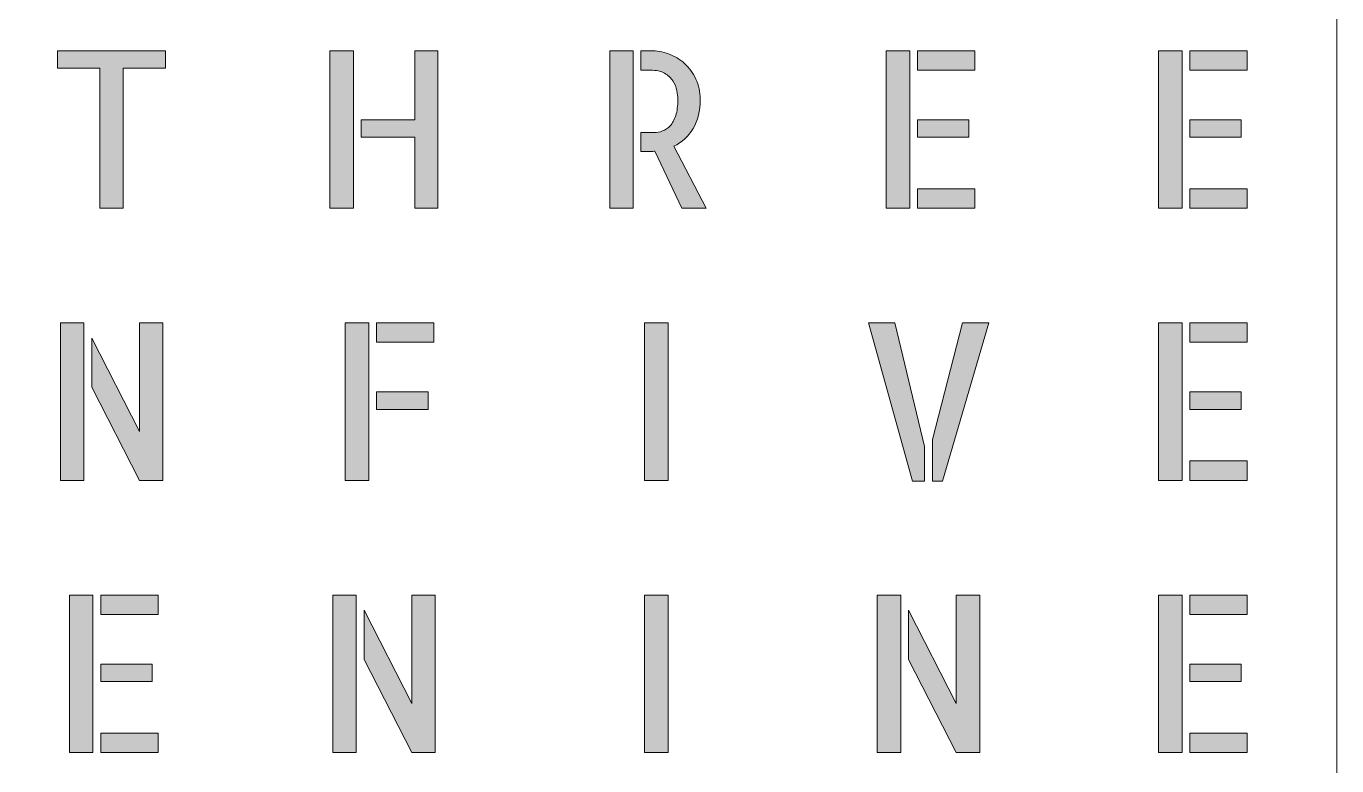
# Model space of a CAD drawing. Header units: millimetres. Extents: x 0 to 150, y -150 to 0.
# Drawn here: x 69.8 to 150, y -114.2 to -68.9 of the extents above; entities that cross this region are included whole.
import ezdxf

# ---------------------------------------------------------------- set-up
doc = ezdxf.new("R2010")
doc.units = ezdxf.units.MM
doc.header["$MEASUREMENT"] = 0
doc.layers.add('EN', color=7, linetype='Continuous', lineweight=0)
doc.layers.add('Laag 2', color=7, linetype='Continuous', lineweight=0)

# ---------------------------------------------------------------- blocks, each defined once
blk = doc.blocks.new('Block_40')
at = {"layer": 'EN', "true_color": 0x1d1d1b, "transparency": 33554687}
h = blk.add_hatch(color=250, dxfattribs=at)
h.dxf.hatch_style = 2
edge = h.paths.add_edge_path()
edge.add_spline(control_points=[(78.303, -70.437), (78.303, -70.437), (78.303, -71.511), (78.303, -71.511), (78.303, -71.511), (75.713, -71.511), (75.713, -71.511), (75.713, -71.511), (75.713, -80.085), (75.713, -80.085), (75.713, -80.085), (74.288, -80.085), (74.288, -80.085), (74.288, -80.085), (74.288, -71.511), (74.288, -71.511), (74.288, -71.511), (71.697, -71.511), (71.697, -71.511), (71.697, -71.511), (71.697, -70.437), (71.697, -70.437), (71.697, -70.437), (78.303, -70.437), (78.303, -70.437)], knot_values=[0, 0, 0, 0, 1, 1, 1, 2, 2, 2, 3, 3, 3, 4, 4, 4, 5, 5, 5, 6, 6, 6, 7, 7, 7, 8, 8, 8, 8], degree=3, periodic=0)
at = {"layer": 'EN'}
blk.add_open_spline([(78.303, -70.437), (78.303, -70.437), (78.303, -71.511), (78.303, -71.511), (78.303, -71.511), (75.713, -71.511), (75.713, -71.511), (75.713, -71.511), (75.713, -80.085), (75.713, -80.085), (75.713, -80.085), (74.288, -80.085), (74.288, -80.085), (74.288, -80.085), (74.288, -71.511), (74.288, -71.511), (74.288, -71.511), (71.697, -71.511), (71.697, -71.511), (71.697, -71.511), (71.697, -70.437), (71.697, -70.437), (71.697, -70.437), (78.303, -70.437), (78.303, -70.437)], degree=3, knots=[0, 0, 0, 0, 1, 1, 1, 2, 2, 2, 3, 3, 3, 4, 4, 4, 5, 5, 5, 6, 6, 6, 7, 7, 7, 8, 8, 8, 8], dxfattribs=at)
blk = doc.blocks.new('Block_41')
at = {"layer": 'EN', "true_color": 0x1d1d1b, "transparency": 33554687}
h = blk.add_hatch(color=250, dxfattribs=at)
h.dxf.hatch_style = 2
edge = h.paths.add_edge_path()
edge.add_spline(control_points=[(94.97, -70.437), (94.97, -70.437), (94.97, -80.085), (94.97, -80.085), (94.97, -80.085), (93.556, -80.085), (93.556, -80.085), (93.556, -80.085), (93.556, -75.739), (93.556, -75.739), (93.556, -75.739), (90.283, -75.739), (90.283, -75.739), (90.283, -75.739), (90.283, -74.666), (90.283, -74.666), (90.283, -74.666), (93.556, -74.666), (93.556, -74.666), (93.556, -74.666), (93.556, -70.437), (93.556, -70.437), (93.556, -70.437), (94.97, -70.437), (94.97, -70.437)], knot_values=[0, 0, 0, 0, 1, 1, 1, 2, 2, 2, 3, 3, 3, 4, 4, 4, 5, 5, 5, 6, 6, 6, 7, 7, 7, 8, 8, 8, 8], degree=3, periodic=0)
edge = h.paths.add_edge_path()
edge.add_spline(control_points=[(88.364, -70.437), (88.364, -70.437), (89.801, -70.437), (89.801, -70.437), (89.801, -70.437), (89.801, -80.085), (89.801, -80.085), (89.801, -80.085), (88.364, -80.085), (88.364, -80.085), (88.364, -80.085), (88.364, -70.437), (88.364, -70.437)], knot_values=[0, 0, 0, 0, 1, 1, 1, 2, 2, 2, 3, 3, 3, 4, 4, 4, 4], degree=3, periodic=0)
at = {"layer": 'EN'}
for points, knots in [([(88.364, -70.437), (88.364, -70.437), (89.801, -70.437), (89.801, -70.437), (89.801, -70.437), (89.801, -80.085), (89.801, -80.085), (89.801, -80.085), (88.364, -80.085), (88.364, -80.085), (88.364, -80.085), (88.364, -70.437), (88.364, -70.437)], [0, 0, 0, 0, 1, 1, 1, 2, 2, 2, 3, 3, 3, 4, 4, 4, 4]), ([(94.97, -70.437), (94.97, -70.437), (94.97, -80.085), (94.97, -80.085), (94.97, -80.085), (93.556, -80.085), (93.556, -80.085), (93.556, -80.085), (93.556, -75.739), (93.556, -75.739), (93.556, -75.739), (90.283, -75.739), (90.283, -75.739), (90.283, -75.739), (90.283, -74.666), (90.283, -74.666), (90.283, -74.666), (93.556, -74.666), (93.556, -74.666), (93.556, -74.666), (93.556, -70.437), (93.556, -70.437), (93.556, -70.437), (94.97, -70.437), (94.97, -70.437)], [0, 0, 0, 0, 1, 1, 1, 2, 2, 2, 3, 3, 3, 4, 4, 4, 5, 5, 5, 6, 6, 6, 7, 7, 7, 8, 8, 8, 8])]:
    blk.add_open_spline(points, degree=3, knots=knots, dxfattribs=at)
blk = doc.blocks.new('Block_42')
at = {"layer": 'EN', "true_color": 0x1d1d1b, "transparency": 33554687}
h = blk.add_hatch(color=250, dxfattribs=at)
h.dxf.hatch_style = 2
edge = h.paths.add_edge_path()
edge.add_spline(control_points=[(111.395, -80.085), (111.395, -80.085), (109.899, -80.085), (109.899, -80.085), (109.899, -80.085), (108.263, -76.59), (108.263, -76.59), (108.239, -76.59), (108.214, -76.592), (108.186, -76.597), (108.159, -76.601), (108.117, -76.603), (108.063, -76.603), (108.008, -76.603), (107.927, -76.603), (107.821, -76.603), (107.715, -76.603), (107.576, -76.603), (107.403, -76.603), (107.403, -76.603), (107.403, -75.451), (107.403, -75.451), (107.403, -75.451), (108.204, -75.451), (108.204, -75.451), (108.377, -75.451), (108.549, -75.418), (108.722, -75.353), (108.895, -75.287), (109.052, -75.181), (109.193, -75.032), (109.334, -74.884), (109.448, -74.677), (109.534, -74.41), (109.621, -74.144), (109.664, -73.815), (109.664, -73.422), (109.664, -73.265), (109.644, -73.084), (109.605, -72.879), (109.566, -72.674), (109.485, -72.477), (109.364, -72.289), (109.242, -72.102), (109.071, -71.945), (108.852, -71.818), (108.632, -71.692), (108.341, -71.628), (107.98, -71.628), (107.98, -71.628), (107.403, -71.628), (107.403, -71.628), (107.403, -71.628), (107.403, -70.437), (107.403, -70.437), (107.403, -70.437), (108.004, -70.437), (108.004, -70.437), (108.373, -70.437), (108.738, -70.503), (109.099, -70.633), (109.46, -70.764), (109.783, -70.961), (110.07, -71.223), (110.357, -71.484), (110.588, -71.801), (110.765, -72.172), (110.941, -72.543), (111.03, -72.959), (111.03, -73.422), (111.03, -74.12), (110.885, -74.714), (110.594, -75.202), (110.304, -75.691), (109.911, -76.053), (109.417, -76.289), (109.417, -76.289), (111.395, -80.085), (111.395, -80.085)], knot_values=[0, 0, 0, 0, 1, 1, 1, 2, 2, 2, 3, 3, 3, 4, 4, 4, 5, 5, 5, 6, 6, 6, 7, 7, 7, 8, 8, 8, 9, 9, 9, 10, 10, 10, 11, 11, 11, 12, 12, 12, 13, 13, 13, 14, 14, 14, 15, 15, 15, 16, 16, 16, 17, 17, 17, 18, 18, 18, 19, 19, 19, 20, 20, 20, 21, 21, 21, 22, 22, 22, 23, 23, 23, 24, 24, 24, 25, 25, 25, 26, 26, 26, 26], degree=3, periodic=0)
edge = h.paths.add_edge_path()
edge.add_spline(control_points=[(105.507, -70.437), (105.507, -70.437), (106.921, -70.437), (106.921, -70.437), (106.921, -70.437), (106.921, -80.085), (106.921, -80.085), (106.921, -80.085), (105.507, -80.085), (105.507, -80.085), (105.507, -80.085), (105.507, -70.437), (105.507, -70.437)], knot_values=[0, 0, 0, 0, 1, 1, 1, 2, 2, 2, 3, 3, 3, 4, 4, 4, 4], degree=3, periodic=0)
at = {"layer": 'EN'}
for points, knots in [([(105.507, -70.437), (105.507, -70.437), (106.921, -70.437), (106.921, -70.437), (106.921, -70.437), (106.921, -80.085), (106.921, -80.085), (106.921, -80.085), (105.507, -80.085), (105.507, -80.085), (105.507, -80.085), (105.507, -70.437), (105.507, -70.437)], [0, 0, 0, 0, 1, 1, 1, 2, 2, 2, 3, 3, 3, 4, 4, 4, 4]), ([(111.395, -80.085), (111.395, -80.085), (109.899, -80.085), (109.899, -80.085), (109.899, -80.085), (108.263, -76.59), (108.263, -76.59), (108.239, -76.59), (108.214, -76.592), (108.186, -76.597), (108.159, -76.601), (108.117, -76.603), (108.063, -76.603), (108.008, -76.603), (107.927, -76.603), (107.821, -76.603), (107.715, -76.603), (107.576, -76.603), (107.403, -76.603), (107.403, -76.603), (107.403, -75.451), (107.403, -75.451), (107.403, -75.451), (108.204, -75.451), (108.204, -75.451), (108.377, -75.451), (108.549, -75.418), (108.722, -75.353), (108.895, -75.287), (109.052, -75.181), (109.193, -75.032), (109.334, -74.884), (109.448, -74.677), (109.534, -74.41), (109.621, -74.144), (109.664, -73.815), (109.664, -73.422), (109.664, -73.265), (109.644, -73.084), (109.605, -72.879), (109.566, -72.674), (109.485, -72.477), (109.364, -72.289), (109.242, -72.102), (109.071, -71.945), (108.852, -71.818), (108.632, -71.692), (108.341, -71.628), (107.98, -71.628), (107.98, -71.628), (107.403, -71.628), (107.403, -71.628), (107.403, -71.628), (107.403, -70.437), (107.403, -70.437), (107.403, -70.437), (108.004, -70.437), (108.004, -70.437), (108.373, -70.437), (108.738, -70.503), (109.099, -70.633), (109.46, -70.764), (109.783, -70.961), (110.07, -71.223), (110.357, -71.484), (110.588, -71.801), (110.765, -72.172), (110.941, -72.543), (111.03, -72.959), (111.03, -73.422), (111.03, -74.12), (110.885, -74.714), (110.594, -75.202), (110.304, -75.691), (109.911, -76.053), (109.417, -76.289), (109.417, -76.289), (111.395, -80.085), (111.395, -80.085)], [0, 0, 0, 0, 1, 1, 1, 2, 2, 2, 3, 3, 3, 4, 4, 4, 5, 5, 5, 6, 6, 6, 7, 7, 7, 8, 8, 8, 9, 9, 9, 10, 10, 10, 11, 11, 11, 12, 12, 12, 13, 13, 13, 14, 14, 14, 15, 15, 15, 16, 16, 16, 17, 17, 17, 18, 18, 18, 19, 19, 19, 20, 20, 20, 21, 21, 21, 22, 22, 22, 23, 23, 23, 24, 24, 24, 25, 25, 25, 26, 26, 26, 26])]:
    blk.add_open_spline(points, degree=3, knots=knots, dxfattribs=at)
blk = doc.blocks.new('Block_43')
at = {"layer": 'EN', "true_color": 0x1d1d1b, "transparency": 33554687}
h = blk.add_hatch(color=250, dxfattribs=at)
h.dxf.hatch_style = 2
edge = h.paths.add_edge_path()
edge.add_spline(control_points=[(124.341, -78.894), (124.341, -78.894), (127.85, -78.894), (127.85, -78.894), (127.85, -78.894), (127.85, -80.085), (127.85, -80.085), (127.85, -80.085), (124.341, -80.085), (124.341, -80.085), (124.341, -80.085), (124.341, -78.894), (124.341, -78.894)], knot_values=[0, 0, 0, 0, 1, 1, 1, 2, 2, 2, 3, 3, 3, 4, 4, 4, 4], degree=3, periodic=0)
edge = h.paths.add_edge_path()
edge.add_spline(control_points=[(127.484, -75.739), (127.484, -75.739), (124.341, -75.739), (124.341, -75.739), (124.341, -75.739), (124.341, -74.666), (124.341, -74.666), (124.341, -74.666), (127.484, -74.666), (127.484, -74.666), (127.484, -74.666), (127.484, -75.739), (127.484, -75.739)], knot_values=[0, 0, 0, 0, 1, 1, 1, 2, 2, 2, 3, 3, 3, 4, 4, 4, 4], degree=3, periodic=0)
edge = h.paths.add_edge_path()
edge.add_spline(control_points=[(127.85, -70.437), (127.85, -70.437), (127.85, -71.628), (127.85, -71.628), (127.85, -71.628), (124.341, -71.628), (124.341, -71.628), (124.341, -71.628), (124.341, -70.437), (124.341, -70.437), (124.341, -70.437), (127.85, -70.437), (127.85, -70.437)], knot_values=[0, 0, 0, 0, 1, 1, 1, 2, 2, 2, 3, 3, 3, 4, 4, 4, 4], degree=3, periodic=0)
edge = h.paths.add_edge_path()
edge.add_spline(control_points=[(122.421, -70.437), (122.421, -70.437), (123.858, -70.437), (123.858, -70.437), (123.858, -70.437), (123.858, -80.085), (123.858, -80.085), (123.858, -80.085), (122.421, -80.085), (122.421, -80.085), (122.421, -80.085), (122.421, -70.437), (122.421, -70.437)], knot_values=[0, 0, 0, 0, 1, 1, 1, 2, 2, 2, 3, 3, 3, 4, 4, 4, 4], degree=3, periodic=0)
at = {"layer": 'EN'}
for points in [[(122.421, -70.437), (122.421, -70.437), (123.858, -70.437), (123.858, -70.437), (123.858, -70.437), (123.858, -80.085), (123.858, -80.085), (123.858, -80.085), (122.421, -80.085), (122.421, -80.085), (122.421, -80.085), (122.421, -70.437), (122.421, -70.437)], [(127.85, -70.437), (127.85, -70.437), (127.85, -71.628), (127.85, -71.628), (127.85, -71.628), (124.341, -71.628), (124.341, -71.628), (124.341, -71.628), (124.341, -70.437), (124.341, -70.437), (124.341, -70.437), (127.85, -70.437), (127.85, -70.437)], [(127.484, -75.739), (127.484, -75.739), (124.341, -75.739), (124.341, -75.739), (124.341, -75.739), (124.341, -74.666), (124.341, -74.666), (124.341, -74.666), (127.484, -74.666), (127.484, -74.666), (127.484, -74.666), (127.484, -75.739), (127.484, -75.739)], [(124.341, -78.894), (124.341, -78.894), (127.85, -78.894), (127.85, -78.894), (127.85, -78.894), (127.85, -80.085), (127.85, -80.085), (127.85, -80.085), (124.341, -80.085), (124.341, -80.085), (124.341, -80.085), (124.341, -78.894), (124.341, -78.894)]]:
    blk.add_open_spline(points, degree=3, knots=[0, 0, 0, 0, 1, 1, 1, 2, 2, 2, 3, 3, 3, 4, 4, 4, 4], dxfattribs=at)
blk = doc.blocks.new('Block_44')
at = {"layer": 'EN', "true_color": 0x1d1d1b, "transparency": 33554687}
h = blk.add_hatch(color=250, dxfattribs=at)
h.dxf.hatch_style = 2
edge = h.paths.add_edge_path()
edge.add_spline(control_points=[(141.007, -78.894), (141.007, -78.894), (144.516, -78.894), (144.516, -78.894), (144.516, -78.894), (144.516, -80.085), (144.516, -80.085), (144.516, -80.085), (141.007, -80.085), (141.007, -80.085), (141.007, -80.085), (141.007, -78.894), (141.007, -78.894)], knot_values=[0, 0, 0, 0, 1, 1, 1, 2, 2, 2, 3, 3, 3, 4, 4, 4, 4], degree=3, periodic=0)
edge = h.paths.add_edge_path()
edge.add_spline(control_points=[(144.151, -75.739), (144.151, -75.739), (141.007, -75.739), (141.007, -75.739), (141.007, -75.739), (141.007, -74.666), (141.007, -74.666), (141.007, -74.666), (144.151, -74.666), (144.151, -74.666), (144.151, -74.666), (144.151, -75.739), (144.151, -75.739)], knot_values=[0, 0, 0, 0, 1, 1, 1, 2, 2, 2, 3, 3, 3, 4, 4, 4, 4], degree=3, periodic=0)
edge = h.paths.add_edge_path()
edge.add_spline(control_points=[(144.516, -70.437), (144.516, -70.437), (144.516, -71.628), (144.516, -71.628), (144.516, -71.628), (141.007, -71.628), (141.007, -71.628), (141.007, -71.628), (141.007, -70.437), (141.007, -70.437), (141.007, -70.437), (144.516, -70.437), (144.516, -70.437)], knot_values=[0, 0, 0, 0, 1, 1, 1, 2, 2, 2, 3, 3, 3, 4, 4, 4, 4], degree=3, periodic=0)
edge = h.paths.add_edge_path()
edge.add_spline(control_points=[(139.088, -70.437), (139.088, -70.437), (140.525, -70.437), (140.525, -70.437), (140.525, -70.437), (140.525, -80.085), (140.525, -80.085), (140.525, -80.085), (139.088, -80.085), (139.088, -80.085), (139.088, -80.085), (139.088, -70.437), (139.088, -70.437)], knot_values=[0, 0, 0, 0, 1, 1, 1, 2, 2, 2, 3, 3, 3, 4, 4, 4, 4], degree=3, periodic=0)
at = {"layer": 'EN'}
for points in [[(139.088, -70.437), (139.088, -70.437), (140.525, -70.437), (140.525, -70.437), (140.525, -70.437), (140.525, -80.085), (140.525, -80.085), (140.525, -80.085), (139.088, -80.085), (139.088, -80.085), (139.088, -80.085), (139.088, -70.437), (139.088, -70.437)], [(144.516, -70.437), (144.516, -70.437), (144.516, -71.628), (144.516, -71.628), (144.516, -71.628), (141.007, -71.628), (141.007, -71.628), (141.007, -71.628), (141.007, -70.437), (141.007, -70.437), (141.007, -70.437), (144.516, -70.437), (144.516, -70.437)], [(144.151, -75.739), (144.151, -75.739), (141.007, -75.739), (141.007, -75.739), (141.007, -75.739), (141.007, -74.666), (141.007, -74.666), (141.007, -74.666), (144.151, -74.666), (144.151, -74.666), (144.151, -74.666), (144.151, -75.739), (144.151, -75.739)], [(141.007, -78.894), (141.007, -78.894), (144.516, -78.894), (144.516, -78.894), (144.516, -78.894), (144.516, -80.085), (144.516, -80.085), (144.516, -80.085), (141.007, -80.085), (141.007, -80.085), (141.007, -80.085), (141.007, -78.894), (141.007, -78.894)]]:
    blk.add_open_spline(points, degree=3, knots=[0, 0, 0, 0, 1, 1, 1, 2, 2, 2, 3, 3, 3, 4, 4, 4, 4], dxfattribs=at)
blk = doc.blocks.new('Block_49')
at = {"layer": 'EN', "true_color": 0x1d1d1b, "transparency": 33554687}
h = blk.add_hatch(color=250, dxfattribs=at)
h.dxf.hatch_style = 2
edge = h.paths.add_edge_path()
edge.add_spline(control_points=[(76.707, -87.104), (76.707, -87.104), (78.144, -87.104), (78.144, -87.104), (78.144, -87.104), (78.144, -96.752), (78.144, -96.752), (78.144, -96.752), (76.707, -96.752), (76.707, -96.752), (76.707, -96.752), (73.787, -91.044), (73.787, -91.044), (73.787, -91.044), (73.787, -88.033), (73.787, -88.033), (73.787, -88.033), (76.707, -93.754), (76.707, -93.754), (76.707, -93.754), (76.707, -87.104), (76.707, -87.104)], knot_values=[0, 0, 0, 0, 1, 1, 1, 2, 2, 2, 3, 3, 3, 4, 4, 4, 5, 5, 5, 6, 6, 6, 7, 7, 7, 7], degree=3, periodic=0)
edge = h.paths.add_edge_path()
edge.add_spline(control_points=[(71.868, -96.752), (71.868, -96.752), (71.868, -87.104), (71.868, -87.104), (71.868, -87.104), (73.304, -87.104), (73.304, -87.104), (73.304, -87.104), (73.304, -96.752), (73.304, -96.752), (73.304, -96.752), (71.868, -96.752), (71.868, -96.752)], knot_values=[0, 0, 0, 0, 1, 1, 1, 2, 2, 2, 3, 3, 3, 4, 4, 4, 4], degree=3, periodic=0)
at = {"layer": 'EN'}
for points, knots in [([(71.868, -96.752), (71.868, -96.752), (71.868, -87.104), (71.868, -87.104), (71.868, -87.104), (73.304, -87.104), (73.304, -87.104), (73.304, -87.104), (73.304, -96.752), (73.304, -96.752), (73.304, -96.752), (71.868, -96.752), (71.868, -96.752)], [0, 0, 0, 0, 1, 1, 1, 2, 2, 2, 3, 3, 3, 4, 4, 4, 4]), ([(76.707, -87.104), (76.707, -87.104), (78.144, -87.104), (78.144, -87.104), (78.144, -87.104), (78.144, -96.752), (78.144, -96.752), (78.144, -96.752), (76.707, -96.752), (76.707, -96.752), (76.707, -96.752), (73.787, -91.044), (73.787, -91.044), (73.787, -91.044), (73.787, -88.033), (73.787, -88.033), (73.787, -88.033), (76.707, -93.754), (76.707, -93.754), (76.707, -93.754), (76.707, -87.104), (76.707, -87.104)], [0, 0, 0, 0, 1, 1, 1, 2, 2, 2, 3, 3, 3, 4, 4, 4, 5, 5, 5, 6, 6, 6, 7, 7, 7, 7])]:
    blk.add_open_spline(points, degree=3, knots=knots, dxfattribs=at)
blk = doc.blocks.new('Block_50')
at = {"layer": 'EN', "true_color": 0x1d1d1b, "transparency": 33554687}
h = blk.add_hatch(color=250, dxfattribs=at)
h.dxf.hatch_style = 2
edge = h.paths.add_edge_path()
edge.add_spline(control_points=[(94.369, -92.406), (94.369, -92.406), (91.225, -92.406), (91.225, -92.406), (91.225, -92.406), (91.225, -91.332), (91.225, -91.332), (91.225, -91.332), (94.369, -91.332), (94.369, -91.332), (94.369, -91.332), (94.369, -92.406), (94.369, -92.406)], knot_values=[0, 0, 0, 0, 1, 1, 1, 2, 2, 2, 3, 3, 3, 4, 4, 4, 4], degree=3, periodic=0)
edge = h.paths.add_edge_path()
edge.add_spline(control_points=[(94.734, -87.104), (94.734, -87.104), (94.734, -88.295), (94.734, -88.295), (94.734, -88.295), (91.225, -88.295), (91.225, -88.295), (91.225, -88.295), (91.225, -87.104), (91.225, -87.104), (91.225, -87.104), (94.734, -87.104), (94.734, -87.104)], knot_values=[0, 0, 0, 0, 1, 1, 1, 2, 2, 2, 3, 3, 3, 4, 4, 4, 4], degree=3, periodic=0)
edge = h.paths.add_edge_path()
edge.add_spline(control_points=[(89.306, -87.104), (89.306, -87.104), (90.742, -87.104), (90.742, -87.104), (90.742, -87.104), (90.742, -96.752), (90.742, -96.752), (90.742, -96.752), (89.306, -96.752), (89.306, -96.752), (89.306, -96.752), (89.306, -87.104), (89.306, -87.104)], knot_values=[0, 0, 0, 0, 1, 1, 1, 2, 2, 2, 3, 3, 3, 4, 4, 4, 4], degree=3, periodic=0)
at = {"layer": 'EN'}
for points in [[(89.306, -87.104), (89.306, -87.104), (90.742, -87.104), (90.742, -87.104), (90.742, -87.104), (90.742, -96.752), (90.742, -96.752), (90.742, -96.752), (89.306, -96.752), (89.306, -96.752), (89.306, -96.752), (89.306, -87.104), (89.306, -87.104)], [(94.734, -87.104), (94.734, -87.104), (94.734, -88.295), (94.734, -88.295), (94.734, -88.295), (91.225, -88.295), (91.225, -88.295), (91.225, -88.295), (91.225, -87.104), (91.225, -87.104), (91.225, -87.104), (94.734, -87.104), (94.734, -87.104)], [(94.369, -92.406), (94.369, -92.406), (91.225, -92.406), (91.225, -92.406), (91.225, -92.406), (91.225, -91.332), (91.225, -91.332), (91.225, -91.332), (94.369, -91.332), (94.369, -91.332), (94.369, -91.332), (94.369, -92.406), (94.369, -92.406)]]:
    blk.add_open_spline(points, degree=3, knots=[0, 0, 0, 0, 1, 1, 1, 2, 2, 2, 3, 3, 3, 4, 4, 4, 4], dxfattribs=at)
blk = doc.blocks.new('Block_51')
at = {"layer": 'EN', "true_color": 0x1d1d1b, "transparency": 33554687}
h = blk.add_hatch(color=250, dxfattribs=at)
h.dxf.hatch_style = 2
edge = h.paths.add_edge_path()
edge.add_spline(control_points=[(109.063, -96.752), (109.063, -96.752), (107.627, -96.752), (107.627, -96.752), (107.627, -96.752), (107.627, -87.104), (107.627, -87.104), (107.627, -87.104), (109.063, -87.104), (109.063, -87.104), (109.063, -87.104), (109.063, -96.752), (109.063, -96.752)], knot_values=[0, 0, 0, 0, 1, 1, 1, 2, 2, 2, 3, 3, 3, 4, 4, 4, 4], degree=3, periodic=0)
at = {"layer": 'EN'}
blk.add_open_spline([(109.063, -96.752), (109.063, -96.752), (107.627, -96.752), (107.627, -96.752), (107.627, -96.752), (107.627, -87.104), (107.627, -87.104), (107.627, -87.104), (109.063, -87.104), (109.063, -87.104), (109.063, -87.104), (109.063, -96.752), (109.063, -96.752)], degree=3, knots=[0, 0, 0, 0, 1, 1, 1, 2, 2, 2, 3, 3, 3, 4, 4, 4, 4], dxfattribs=at)
blk = doc.blocks.new('Block_52')
at = {"layer": 'EN', "true_color": 0x1d1d1b, "transparency": 33554687}
h = blk.add_hatch(color=250, dxfattribs=at)
h.dxf.hatch_style = 2
edge = h.paths.add_edge_path()
edge.add_spline(control_points=[(127.09, -87.104), (127.09, -87.104), (128.692, -87.104), (128.692, -87.104), (128.692, -87.104), (125.866, -96.804), (125.866, -96.804), (125.866, -96.804), (125.253, -96.804), (125.253, -96.804), (125.253, -96.804), (125.253, -94.252), (125.253, -94.252), (125.253, -94.252), (127.09, -87.104), (127.09, -87.104)], knot_values=[0, 0, 0, 0, 1, 1, 1, 2, 2, 2, 3, 3, 3, 4, 4, 4, 5, 5, 5, 5], degree=3, periodic=0)
edge = h.paths.add_edge_path()
edge.add_spline(control_points=[(121.332, -87.104), (121.332, -87.104), (122.945, -87.104), (122.945, -87.104), (122.945, -87.104), (124.771, -94.671), (124.771, -94.671), (124.771, -94.671), (124.771, -96.804), (124.771, -96.804), (124.771, -96.804), (124.029, -96.804), (124.029, -96.804), (124.029, -96.804), (121.332, -87.104), (121.332, -87.104)], knot_values=[0, 0, 0, 0, 1, 1, 1, 2, 2, 2, 3, 3, 3, 4, 4, 4, 5, 5, 5, 5], degree=3, periodic=0)
at = {"layer": 'EN'}
for points in [[(121.332, -87.104), (121.332, -87.104), (122.945, -87.104), (122.945, -87.104), (122.945, -87.104), (124.771, -94.671), (124.771, -94.671), (124.771, -94.671), (124.771, -96.804), (124.771, -96.804), (124.771, -96.804), (124.029, -96.804), (124.029, -96.804), (124.029, -96.804), (121.332, -87.104), (121.332, -87.104)], [(127.09, -87.104), (127.09, -87.104), (128.692, -87.104), (128.692, -87.104), (128.692, -87.104), (125.866, -96.804), (125.866, -96.804), (125.866, -96.804), (125.253, -96.804), (125.253, -96.804), (125.253, -96.804), (125.253, -94.252), (125.253, -94.252), (125.253, -94.252), (127.09, -87.104), (127.09, -87.104)]]:
    blk.add_open_spline(points, degree=3, knots=[0, 0, 0, 0, 1, 1, 1, 2, 2, 2, 3, 3, 3, 4, 4, 4, 5, 5, 5, 5], dxfattribs=at)
blk = doc.blocks.new('Block_53')
at = {"layer": 'EN', "true_color": 0x1d1d1b, "transparency": 33554687}
h = blk.add_hatch(color=250, dxfattribs=at)
h.dxf.hatch_style = 2
edge = h.paths.add_edge_path()
edge.add_spline(control_points=[(141.007, -95.561), (141.007, -95.561), (144.516, -95.561), (144.516, -95.561), (144.516, -95.561), (144.516, -96.752), (144.516, -96.752), (144.516, -96.752), (141.007, -96.752), (141.007, -96.752), (141.007, -96.752), (141.007, -95.561), (141.007, -95.561)], knot_values=[0, 0, 0, 0, 1, 1, 1, 2, 2, 2, 3, 3, 3, 4, 4, 4, 4], degree=3, periodic=0)
edge = h.paths.add_edge_path()
edge.add_spline(control_points=[(144.151, -92.406), (144.151, -92.406), (141.007, -92.406), (141.007, -92.406), (141.007, -92.406), (141.007, -91.332), (141.007, -91.332), (141.007, -91.332), (144.151, -91.332), (144.151, -91.332), (144.151, -91.332), (144.151, -92.406), (144.151, -92.406)], knot_values=[0, 0, 0, 0, 1, 1, 1, 2, 2, 2, 3, 3, 3, 4, 4, 4, 4], degree=3, periodic=0)
edge = h.paths.add_edge_path()
edge.add_spline(control_points=[(144.516, -87.104), (144.516, -87.104), (144.516, -88.295), (144.516, -88.295), (144.516, -88.295), (141.007, -88.295), (141.007, -88.295), (141.007, -88.295), (141.007, -87.104), (141.007, -87.104), (141.007, -87.104), (144.516, -87.104), (144.516, -87.104)], knot_values=[0, 0, 0, 0, 1, 1, 1, 2, 2, 2, 3, 3, 3, 4, 4, 4, 4], degree=3, periodic=0)
edge = h.paths.add_edge_path()
edge.add_spline(control_points=[(139.088, -87.104), (139.088, -87.104), (140.525, -87.104), (140.525, -87.104), (140.525, -87.104), (140.525, -96.752), (140.525, -96.752), (140.525, -96.752), (139.088, -96.752), (139.088, -96.752), (139.088, -96.752), (139.088, -87.104), (139.088, -87.104)], knot_values=[0, 0, 0, 0, 1, 1, 1, 2, 2, 2, 3, 3, 3, 4, 4, 4, 4], degree=3, periodic=0)
at = {"layer": 'EN'}
for points in [[(139.088, -87.104), (139.088, -87.104), (140.525, -87.104), (140.525, -87.104), (140.525, -87.104), (140.525, -96.752), (140.525, -96.752), (140.525, -96.752), (139.088, -96.752), (139.088, -96.752), (139.088, -96.752), (139.088, -87.104), (139.088, -87.104)], [(144.516, -87.104), (144.516, -87.104), (144.516, -88.295), (144.516, -88.295), (144.516, -88.295), (141.007, -88.295), (141.007, -88.295), (141.007, -88.295), (141.007, -87.104), (141.007, -87.104), (141.007, -87.104), (144.516, -87.104), (144.516, -87.104)], [(144.151, -92.406), (144.151, -92.406), (141.007, -92.406), (141.007, -92.406), (141.007, -92.406), (141.007, -91.332), (141.007, -91.332), (141.007, -91.332), (144.151, -91.332), (144.151, -91.332), (144.151, -91.332), (144.151, -92.406), (144.151, -92.406)], [(141.007, -95.561), (141.007, -95.561), (144.516, -95.561), (144.516, -95.561), (144.516, -95.561), (144.516, -96.752), (144.516, -96.752), (144.516, -96.752), (141.007, -96.752), (141.007, -96.752), (141.007, -96.752), (141.007, -95.561), (141.007, -95.561)]]:
    blk.add_open_spline(points, degree=3, knots=[0, 0, 0, 0, 1, 1, 1, 2, 2, 2, 3, 3, 3, 4, 4, 4, 4], dxfattribs=at)
blk = doc.blocks.new('Block_58')
at = {"layer": 'EN', "true_color": 0x1d1d1b, "transparency": 33554687}
h = blk.add_hatch(color=250, dxfattribs=at)
h.dxf.hatch_style = 2
edge = h.paths.add_edge_path()
edge.add_spline(control_points=[(74.341, -112.227), (74.341, -112.227), (77.85, -112.227), (77.85, -112.227), (77.85, -112.227), (77.85, -113.418), (77.85, -113.418), (77.85, -113.418), (74.341, -113.418), (74.341, -113.418), (74.341, -113.418), (74.341, -112.227), (74.341, -112.227)], knot_values=[0, 0, 0, 0, 1, 1, 1, 2, 2, 2, 3, 3, 3, 4, 4, 4, 4], degree=3, periodic=0)
edge = h.paths.add_edge_path()
edge.add_spline(control_points=[(77.484, -109.072), (77.484, -109.072), (74.341, -109.072), (74.341, -109.072), (74.341, -109.072), (74.341, -107.999), (74.341, -107.999), (74.341, -107.999), (77.484, -107.999), (77.484, -107.999), (77.484, -107.999), (77.484, -109.072), (77.484, -109.072)], knot_values=[0, 0, 0, 0, 1, 1, 1, 2, 2, 2, 3, 3, 3, 4, 4, 4, 4], degree=3, periodic=0)
edge = h.paths.add_edge_path()
edge.add_spline(control_points=[(77.85, -103.77), (77.85, -103.77), (77.85, -104.961), (77.85, -104.961), (77.85, -104.961), (74.341, -104.961), (74.341, -104.961), (74.341, -104.961), (74.341, -103.77), (74.341, -103.77), (74.341, -103.77), (77.85, -103.77), (77.85, -103.77)], knot_values=[0, 0, 0, 0, 1, 1, 1, 2, 2, 2, 3, 3, 3, 4, 4, 4, 4], degree=3, periodic=0)
edge = h.paths.add_edge_path()
edge.add_spline(control_points=[(72.422, -103.77), (72.422, -103.77), (73.858, -103.77), (73.858, -103.77), (73.858, -103.77), (73.858, -113.418), (73.858, -113.418), (73.858, -113.418), (72.422, -113.418), (72.422, -113.418), (72.422, -113.418), (72.422, -103.77), (72.422, -103.77)], knot_values=[0, 0, 0, 0, 1, 1, 1, 2, 2, 2, 3, 3, 3, 4, 4, 4, 4], degree=3, periodic=0)
at = {"layer": 'EN'}
for points in [[(72.422, -103.77), (72.422, -103.77), (73.858, -103.77), (73.858, -103.77), (73.858, -103.77), (73.858, -113.418), (73.858, -113.418), (73.858, -113.418), (72.422, -113.418), (72.422, -113.418), (72.422, -113.418), (72.422, -103.77), (72.422, -103.77)], [(77.85, -103.77), (77.85, -103.77), (77.85, -104.961), (77.85, -104.961), (77.85, -104.961), (74.341, -104.961), (74.341, -104.961), (74.341, -104.961), (74.341, -103.77), (74.341, -103.77), (74.341, -103.77), (77.85, -103.77), (77.85, -103.77)], [(77.484, -109.072), (77.484, -109.072), (74.341, -109.072), (74.341, -109.072), (74.341, -109.072), (74.341, -107.999), (74.341, -107.999), (74.341, -107.999), (77.484, -107.999), (77.484, -107.999), (77.484, -107.999), (77.484, -109.072), (77.484, -109.072)], [(74.341, -112.227), (74.341, -112.227), (77.85, -112.227), (77.85, -112.227), (77.85, -112.227), (77.85, -113.418), (77.85, -113.418), (77.85, -113.418), (74.341, -113.418), (74.341, -113.418), (74.341, -113.418), (74.341, -112.227), (74.341, -112.227)]]:
    blk.add_open_spline(points, degree=3, knots=[0, 0, 0, 0, 1, 1, 1, 2, 2, 2, 3, 3, 3, 4, 4, 4, 4], dxfattribs=at)
blk = doc.blocks.new('Block_59')
at = {"layer": 'EN', "true_color": 0x1d1d1b, "transparency": 33554687}
h = blk.add_hatch(color=250, dxfattribs=at)
h.dxf.hatch_style = 2
edge = h.paths.add_edge_path()
edge.add_spline(control_points=[(93.374, -103.77), (93.374, -103.77), (94.81, -103.77), (94.81, -103.77), (94.81, -103.77), (94.81, -113.418), (94.81, -113.418), (94.81, -113.418), (93.374, -113.418), (93.374, -113.418), (93.374, -113.418), (90.454, -107.711), (90.454, -107.711), (90.454, -107.711), (90.454, -104.7), (90.454, -104.7), (90.454, -104.7), (93.374, -110.42), (93.374, -110.42), (93.374, -110.42), (93.374, -103.77), (93.374, -103.77)], knot_values=[0, 0, 0, 0, 1, 1, 1, 2, 2, 2, 3, 3, 3, 4, 4, 4, 5, 5, 5, 6, 6, 6, 7, 7, 7, 7], degree=3, periodic=0)
edge = h.paths.add_edge_path()
edge.add_spline(control_points=[(88.535, -113.418), (88.535, -113.418), (88.535, -103.77), (88.535, -103.77), (88.535, -103.77), (89.971, -103.77), (89.971, -103.77), (89.971, -103.77), (89.971, -113.418), (89.971, -113.418), (89.971, -113.418), (88.535, -113.418), (88.535, -113.418)], knot_values=[0, 0, 0, 0, 1, 1, 1, 2, 2, 2, 3, 3, 3, 4, 4, 4, 4], degree=3, periodic=0)
at = {"layer": 'EN'}
for points, knots in [([(88.535, -113.418), (88.535, -113.418), (88.535, -103.77), (88.535, -103.77), (88.535, -103.77), (89.971, -103.77), (89.971, -103.77), (89.971, -103.77), (89.971, -113.418), (89.971, -113.418), (89.971, -113.418), (88.535, -113.418), (88.535, -113.418)], [0, 0, 0, 0, 1, 1, 1, 2, 2, 2, 3, 3, 3, 4, 4, 4, 4]), ([(93.374, -103.77), (93.374, -103.77), (94.81, -103.77), (94.81, -103.77), (94.81, -103.77), (94.81, -113.418), (94.81, -113.418), (94.81, -113.418), (93.374, -113.418), (93.374, -113.418), (93.374, -113.418), (90.454, -107.711), (90.454, -107.711), (90.454, -107.711), (90.454, -104.7), (90.454, -104.7), (90.454, -104.7), (93.374, -110.42), (93.374, -110.42), (93.374, -110.42), (93.374, -103.77), (93.374, -103.77)], [0, 0, 0, 0, 1, 1, 1, 2, 2, 2, 3, 3, 3, 4, 4, 4, 5, 5, 5, 6, 6, 6, 7, 7, 7, 7])]:
    blk.add_open_spline(points, degree=3, knots=knots, dxfattribs=at)
blk = doc.blocks.new('Block_60')
at = {"layer": 'EN', "true_color": 0x1d1d1b, "transparency": 33554687}
h = blk.add_hatch(color=250, dxfattribs=at)
h.dxf.hatch_style = 2
edge = h.paths.add_edge_path()
edge.add_spline(control_points=[(109.063, -113.418), (109.063, -113.418), (107.627, -113.418), (107.627, -113.418), (107.627, -113.418), (107.627, -103.77), (107.627, -103.77), (107.627, -103.77), (109.063, -103.77), (109.063, -103.77), (109.063, -103.77), (109.063, -113.418), (109.063, -113.418)], knot_values=[0, 0, 0, 0, 1, 1, 1, 2, 2, 2, 3, 3, 3, 4, 4, 4, 4], degree=3, periodic=0)
at = {"layer": 'EN'}
blk.add_open_spline([(109.063, -113.418), (109.063, -113.418), (107.627, -113.418), (107.627, -113.418), (107.627, -113.418), (107.627, -103.77), (107.627, -103.77), (107.627, -103.77), (109.063, -103.77), (109.063, -103.77), (109.063, -103.77), (109.063, -113.418), (109.063, -113.418)], degree=3, knots=[0, 0, 0, 0, 1, 1, 1, 2, 2, 2, 3, 3, 3, 4, 4, 4, 4], dxfattribs=at)
blk = doc.blocks.new('Block_61')
at = {"layer": 'EN', "true_color": 0x1d1d1b, "transparency": 33554687}
h = blk.add_hatch(color=250, dxfattribs=at)
h.dxf.hatch_style = 2
edge = h.paths.add_edge_path()
edge.add_spline(control_points=[(126.708, -103.77), (126.708, -103.77), (128.144, -103.77), (128.144, -103.77), (128.144, -103.77), (128.144, -113.418), (128.144, -113.418), (128.144, -113.418), (126.708, -113.418), (126.708, -113.418), (126.708, -113.418), (123.787, -107.711), (123.787, -107.711), (123.787, -107.711), (123.787, -104.7), (123.787, -104.7), (123.787, -104.7), (126.708, -110.42), (126.708, -110.42), (126.708, -110.42), (126.708, -103.77), (126.708, -103.77)], knot_values=[0, 0, 0, 0, 1, 1, 1, 2, 2, 2, 3, 3, 3, 4, 4, 4, 5, 5, 5, 6, 6, 6, 7, 7, 7, 7], degree=3, periodic=0)
edge = h.paths.add_edge_path()
edge.add_spline(control_points=[(121.868, -113.418), (121.868, -113.418), (121.868, -103.77), (121.868, -103.77), (121.868, -103.77), (123.304, -103.77), (123.304, -103.77), (123.304, -103.77), (123.304, -113.418), (123.304, -113.418), (123.304, -113.418), (121.868, -113.418), (121.868, -113.418)], knot_values=[0, 0, 0, 0, 1, 1, 1, 2, 2, 2, 3, 3, 3, 4, 4, 4, 4], degree=3, periodic=0)
at = {"layer": 'EN'}
for points, knots in [([(121.868, -113.418), (121.868, -113.418), (121.868, -103.77), (121.868, -103.77), (121.868, -103.77), (123.304, -103.77), (123.304, -103.77), (123.304, -103.77), (123.304, -113.418), (123.304, -113.418), (123.304, -113.418), (121.868, -113.418), (121.868, -113.418)], [0, 0, 0, 0, 1, 1, 1, 2, 2, 2, 3, 3, 3, 4, 4, 4, 4]), ([(126.708, -103.77), (126.708, -103.77), (128.144, -103.77), (128.144, -103.77), (128.144, -103.77), (128.144, -113.418), (128.144, -113.418), (128.144, -113.418), (126.708, -113.418), (126.708, -113.418), (126.708, -113.418), (123.787, -107.711), (123.787, -107.711), (123.787, -107.711), (123.787, -104.7), (123.787, -104.7), (123.787, -104.7), (126.708, -110.42), (126.708, -110.42), (126.708, -110.42), (126.708, -103.77), (126.708, -103.77)], [0, 0, 0, 0, 1, 1, 1, 2, 2, 2, 3, 3, 3, 4, 4, 4, 5, 5, 5, 6, 6, 6, 7, 7, 7, 7])]:
    blk.add_open_spline(points, degree=3, knots=knots, dxfattribs=at)
blk = doc.blocks.new('Block_62')
at = {"layer": 'EN', "true_color": 0x1d1d1b, "transparency": 33554687}
h = blk.add_hatch(color=250, dxfattribs=at)
h.dxf.hatch_style = 2
edge = h.paths.add_edge_path()
edge.add_spline(control_points=[(141.007, -112.227), (141.007, -112.227), (144.516, -112.227), (144.516, -112.227), (144.516, -112.227), (144.516, -113.418), (144.516, -113.418), (144.516, -113.418), (141.007, -113.418), (141.007, -113.418), (141.007, -113.418), (141.007, -112.227), (141.007, -112.227)], knot_values=[0, 0, 0, 0, 1, 1, 1, 2, 2, 2, 3, 3, 3, 4, 4, 4, 4], degree=3, periodic=0)
edge = h.paths.add_edge_path()
edge.add_spline(control_points=[(144.151, -109.072), (144.151, -109.072), (141.007, -109.072), (141.007, -109.072), (141.007, -109.072), (141.007, -107.999), (141.007, -107.999), (141.007, -107.999), (144.151, -107.999), (144.151, -107.999), (144.151, -107.999), (144.151, -109.072), (144.151, -109.072)], knot_values=[0, 0, 0, 0, 1, 1, 1, 2, 2, 2, 3, 3, 3, 4, 4, 4, 4], degree=3, periodic=0)
edge = h.paths.add_edge_path()
edge.add_spline(control_points=[(144.516, -103.77), (144.516, -103.77), (144.516, -104.961), (144.516, -104.961), (144.516, -104.961), (141.007, -104.961), (141.007, -104.961), (141.007, -104.961), (141.007, -103.77), (141.007, -103.77), (141.007, -103.77), (144.516, -103.77), (144.516, -103.77)], knot_values=[0, 0, 0, 0, 1, 1, 1, 2, 2, 2, 3, 3, 3, 4, 4, 4, 4], degree=3, periodic=0)
edge = h.paths.add_edge_path()
edge.add_spline(control_points=[(139.088, -103.77), (139.088, -103.77), (140.525, -103.77), (140.525, -103.77), (140.525, -103.77), (140.525, -113.418), (140.525, -113.418), (140.525, -113.418), (139.088, -113.418), (139.088, -113.418), (139.088, -113.418), (139.088, -103.77), (139.088, -103.77)], knot_values=[0, 0, 0, 0, 1, 1, 1, 2, 2, 2, 3, 3, 3, 4, 4, 4, 4], degree=3, periodic=0)
at = {"layer": 'EN'}
for points in [[(139.088, -103.77), (139.088, -103.77), (140.525, -103.77), (140.525, -103.77), (140.525, -103.77), (140.525, -113.418), (140.525, -113.418), (140.525, -113.418), (139.088, -113.418), (139.088, -113.418), (139.088, -113.418), (139.088, -103.77), (139.088, -103.77)], [(144.516, -103.77), (144.516, -103.77), (144.516, -104.961), (144.516, -104.961), (144.516, -104.961), (141.007, -104.961), (141.007, -104.961), (141.007, -104.961), (141.007, -103.77), (141.007, -103.77), (141.007, -103.77), (144.516, -103.77), (144.516, -103.77)], [(144.151, -109.072), (144.151, -109.072), (141.007, -109.072), (141.007, -109.072), (141.007, -109.072), (141.007, -107.999), (141.007, -107.999), (141.007, -107.999), (144.151, -107.999), (144.151, -107.999), (144.151, -107.999), (144.151, -109.072), (144.151, -109.072)], [(141.007, -112.227), (141.007, -112.227), (144.516, -112.227), (144.516, -112.227), (144.516, -112.227), (144.516, -113.418), (144.516, -113.418), (144.516, -113.418), (141.007, -113.418), (141.007, -113.418), (141.007, -113.418), (141.007, -112.227), (141.007, -112.227)]]:
    blk.add_open_spline(points, degree=3, knots=[0, 0, 0, 0, 1, 1, 1, 2, 2, 2, 3, 3, 3, 4, 4, 4, 4], dxfattribs=at)

msp = doc.modelspace()

# ---------------------------------------------------------------- linework, layer by layer
at = {"layer": 'Laag 2', "color": 250, "lineweight": 18, "true_color": 0x1d1d1b}
msp.add_lwpolyline([(150, -150), (0, -150), (0, 0), (150, 0)], close=True, dxfattribs=at)

# ---------------------------------------------------------------- block references
at = {"layer": 'EN'}
for name in ['Block_40', 'Block_41', 'Block_42', 'Block_43', 'Block_44', 'Block_49', 'Block_50', 'Block_51', 'Block_52', 'Block_53', 'Block_58', 'Block_59', 'Block_60', 'Block_61', 'Block_62']:
    msp.add_blockref(name, (0, 0), dxfattribs=at)

doc.saveas('drawing.dxf')
